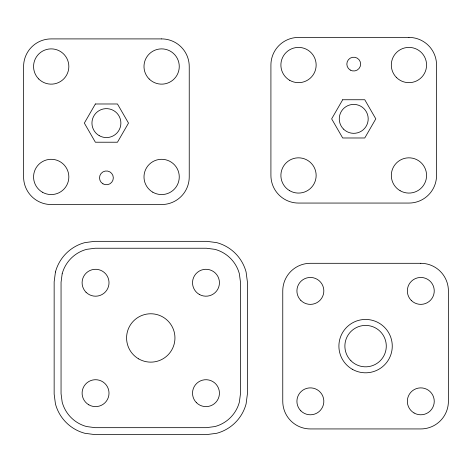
<?xml version="1.0" encoding="UTF-8"?>
<svg xmlns="http://www.w3.org/2000/svg" width="472" height="472" viewBox="0 0 472 472"><rect width="100%" height="100%" fill="white"/><g stroke="black" fill="none" stroke-linecap="round" stroke-linejoin="round"><path stroke-width="0.71" d="M55.442 271.996L54.15 281.837L54.15 394.073L55.442 403.914A41.53 41.53 0 0 0 84.812 433.278L94.654 434.576L206.883 434.576L216.731 433.278A41.53 41.53 0 0 0 246.095 403.914L247.387 394.073L247.387 281.837L246.095 271.996A41.53 41.53 0 0 0 216.731 242.632L206.883 241.334L94.654 241.334L84.812 242.632A41.53 41.53 0 0 0 55.442 271.996M62.168 273.795L61.053 282.291L61.053 393.618L62.168 402.114A34.568 34.568 0 0 0 86.612 426.552L95.108 427.673L206.435 427.673L214.925 426.552A34.568 34.568 0 0 0 239.369 402.114L240.49 393.618L240.49 282.291L239.369 273.795A34.568 34.568 0 0 0 214.925 249.352L206.435 248.237L95.108 248.237L86.612 249.352A34.568 34.568 0 0 0 62.168 273.795M95.379 103.982L84.34 123.103L95.379 142.22L117.457 142.22L128.496 123.103L117.457 103.982L95.379 103.982M342.69 99.745L331.657 118.861L342.69 137.983L364.767 137.983L375.806 118.861L364.767 99.745L342.69 99.745M408.941 37.424L298.522 37.424A27.606 27.606 0 0 0 270.916 65.03L270.916 175.454A27.606 27.606 0 0 0 298.522 203.06L408.941 203.06A27.606 27.606 0 0 0 436.547 175.454L436.547 65.03A27.606 27.606 0 0 0 408.941 37.424M161.63 38.905L51.206 38.905A27.606 27.606 0 0 0 23.6 66.511L23.6 176.935A27.606 27.606 0 0 0 51.206 204.541L161.63 204.541A27.606 27.606 0 0 0 189.237 176.935L189.237 66.511A27.606 27.606 0 0 0 161.63 38.905M420.794 263.305L310.369 263.305A27.606 27.606 0 0 0 282.763 290.911L282.763 401.336A27.606 27.606 0 0 0 310.369 428.936L420.794 428.936A27.606 27.606 0 0 0 448.4 401.336L448.4 290.911A27.606 27.606 0 0 0 420.794 263.305M149.158 78.983A17.635 17.635 0 0 0 178.664 71.077A17.635 17.635 0 0 0 157.064 49.477A17.635 17.635 0 0 0 149.158 78.983M152.81 192.204A17.635 17.635 0 0 0 179.266 176.935A17.635 17.635 0 0 0 152.81 161.66A17.635 17.635 0 0 0 152.81 192.204M42.386 192.204A17.635 17.635 0 0 0 68.841 176.935A17.635 17.635 0 0 0 42.386 161.66A17.635 17.635 0 0 0 42.386 192.204M38.733 78.983A17.635 17.635 0 0 0 68.239 71.077A17.635 17.635 0 0 0 46.639 49.477A17.635 17.635 0 0 0 38.733 78.983M102.967 183.844A6.903 6.903 0 0 0 113.321 177.867A6.903 6.903 0 0 0 102.967 171.891A6.903 6.903 0 0 0 102.967 183.844M99.185 135.635A14.467 14.467 0 0 0 120.885 123.103A14.467 14.467 0 0 0 99.185 110.572A14.467 14.467 0 0 0 99.185 135.635M289.702 190.723A17.635 17.635 0 0 0 316.151 175.454A17.635 17.635 0 0 0 289.702 160.185A17.635 17.635 0 0 0 289.702 190.723M289.702 80.305A17.635 17.635 0 0 0 316.151 65.03A17.635 17.635 0 0 0 289.702 49.761A17.635 17.635 0 0 0 289.702 80.305M396.474 77.502A17.635 17.635 0 0 0 425.974 69.596A17.635 17.635 0 0 0 404.38 47.996A17.635 17.635 0 0 0 396.474 77.502M400.126 190.723A17.635 17.635 0 0 0 426.576 175.454A17.635 17.635 0 0 0 400.126 160.185A17.635 17.635 0 0 0 400.126 190.723M350.283 70.074A6.903 6.903 0 0 0 360.632 64.098A6.903 6.903 0 0 0 350.283 58.121A6.903 6.903 0 0 0 350.283 70.074M343.498 129.092A14.467 14.467 0 0 0 367.706 122.608A14.467 14.467 0 0 0 349.988 104.89A14.467 14.467 0 0 0 343.498 129.092M199.255 294.398A13.458 13.458 0 0 0 219.439 282.746A13.458 13.458 0 0 0 199.255 271.087A13.458 13.458 0 0 0 199.255 294.398M88.83 404.823A13.458 13.458 0 0 0 109.014 393.164A13.458 13.458 0 0 0 88.83 381.512A13.458 13.458 0 0 0 88.83 404.823M196.464 402.681A13.458 13.458 0 0 0 218.978 396.651A13.458 13.458 0 0 0 202.5 380.166A13.458 13.458 0 0 0 196.464 402.681M86.04 292.257A13.458 13.458 0 0 0 108.56 286.227A13.458 13.458 0 0 0 92.075 269.742A13.458 13.458 0 0 0 86.04 292.257M138.679 358.897A24.184 24.184 0 0 0 174.953 337.952A24.184 24.184 0 0 0 138.679 317.007A24.184 24.184 0 0 0 138.679 358.897M300.853 410.846A13.458 13.458 0 0 0 323.373 404.817A13.458 13.458 0 0 0 306.888 388.332A13.458 13.458 0 0 0 300.853 410.846M411.277 300.428A13.458 13.458 0 0 0 433.792 294.392A13.458 13.458 0 0 0 417.313 277.914A13.458 13.458 0 0 0 411.277 300.428M300.853 300.428A13.458 13.458 0 0 0 323.373 294.392A13.458 13.458 0 0 0 306.888 277.914A13.458 13.458 0 0 0 300.853 300.428M414.068 412.988A13.458 13.458 0 0 0 434.252 401.336A13.458 13.458 0 0 0 414.068 389.677A13.458 13.458 0 0 0 414.068 412.988M350.944 360.761A20.703 20.703 0 0 0 385.583 351.481A20.703 20.703 0 0 0 360.224 326.123A20.703 20.703 0 0 0 350.944 360.761M352.242 369.234A26.686 26.686 0 0 0 392.267 346.123A26.686 26.686 0 0 0 352.242 323.013A26.686 26.686 0 0 0 352.242 369.234"/></g></svg>
